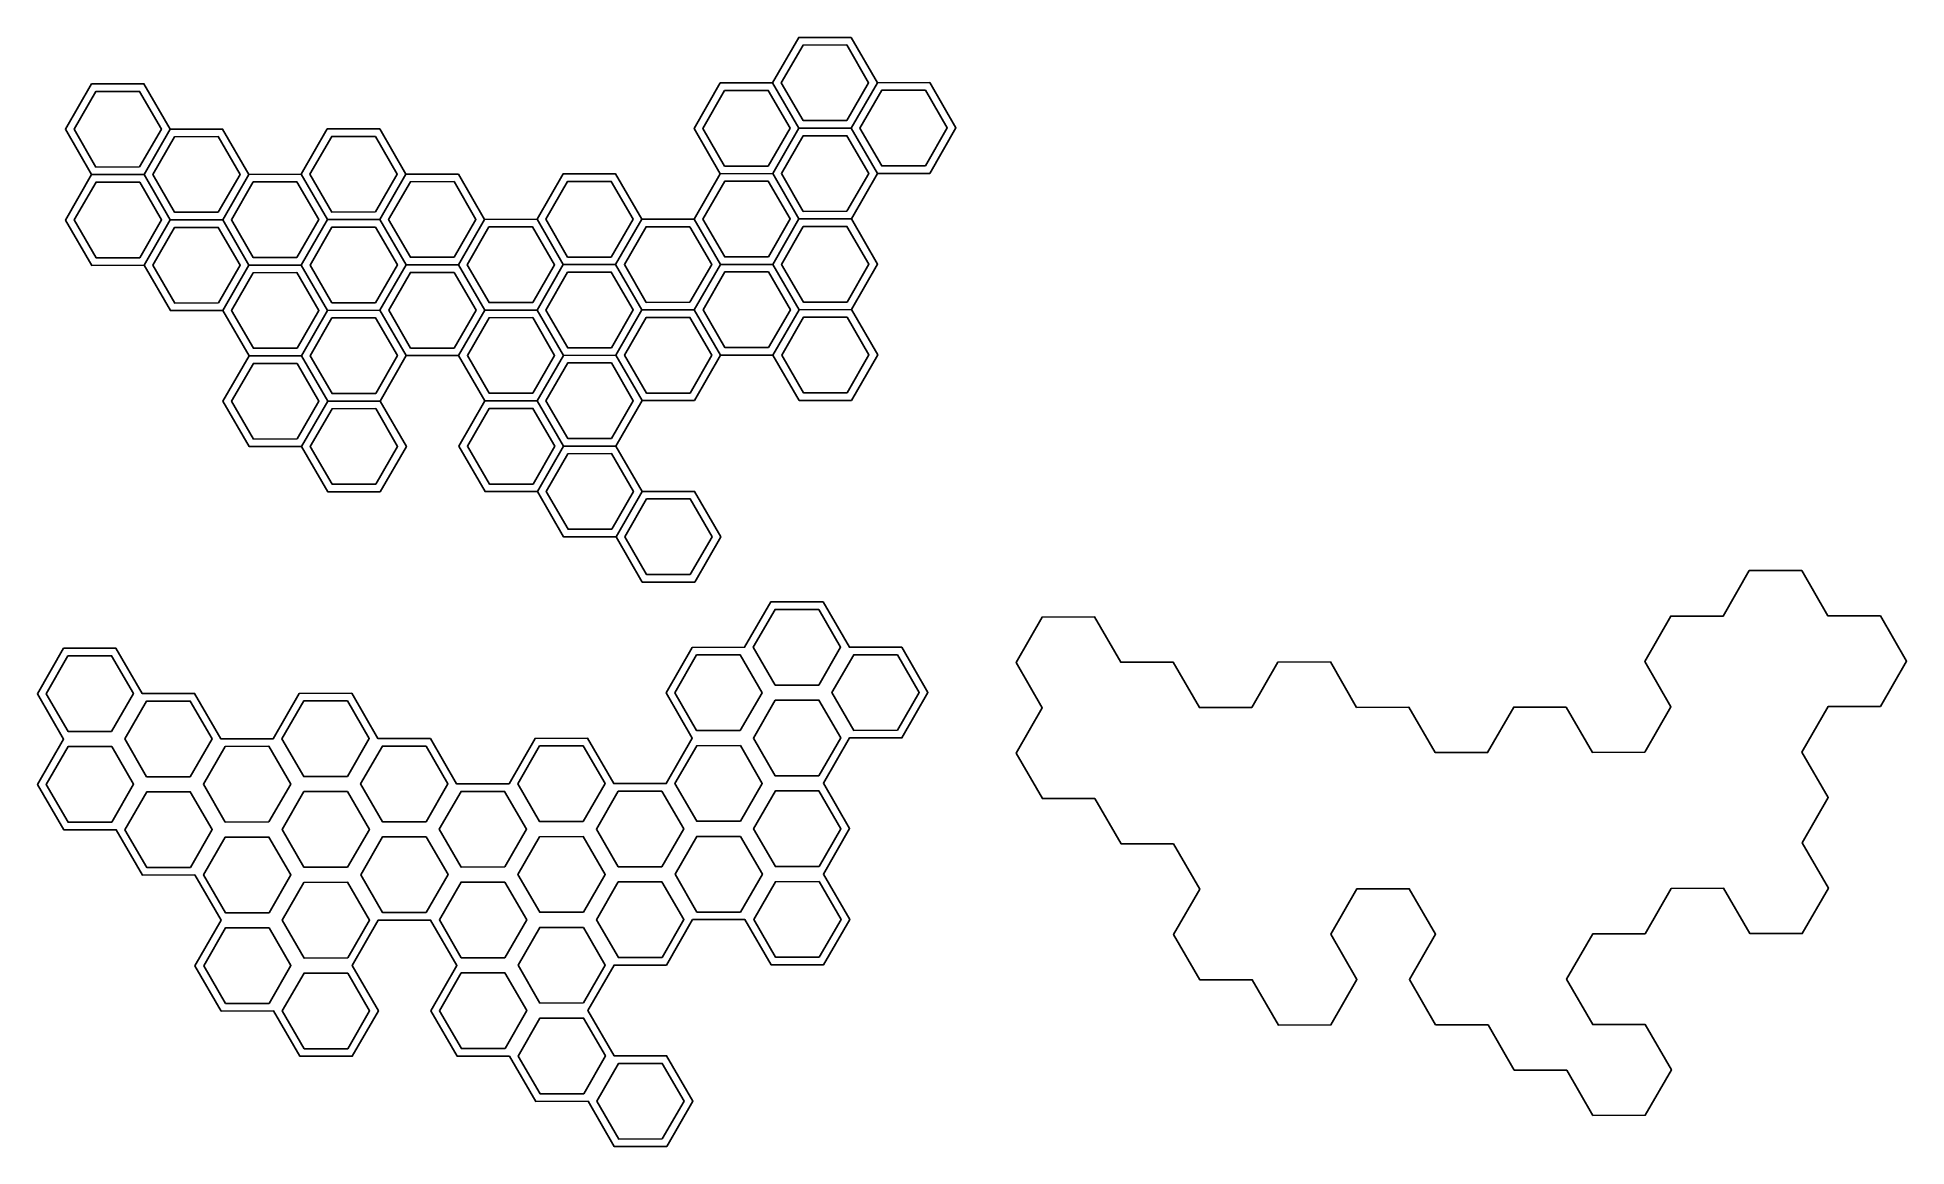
# Model space of a CAD drawing. Extents: x 24 to 130, y 159 to 222.
import ezdxf

# ---------------------------------------------------------------- set-up
doc = ezdxf.new("R2010")
doc.units = 0
doc.layers.add('Layer_1', color=7, linetype='CONTINUOUS')

msp = doc.modelspace()

# ---------------------------------------------------------------- linework, layer by layer
at = {"layer": 'Layer_1', "color": 3}
for points in [[(70.452026, 216.499219), (67.479479, 216.494941), (65.989501, 219.067102), (67.472069, 221.643542), (70.444615, 221.64782), (71.934593, 219.075659), (70.452026, 216.499219)], [(30.326356, 213.86716), (27.353809, 213.862882), (25.863831, 216.435043), (27.346399, 219.011483), (30.318945, 219.015761), (31.808923, 216.4436), (30.326356, 213.86716)], [(65.996911, 213.918501), (63.024364, 213.914223), (61.534386, 216.486384), (63.016954, 219.062824), (65.9895, 219.067102), (67.479478, 216.494941), (65.996911, 213.918501)], [(74.914552, 213.931336), (71.942005, 213.927058), (70.452027, 216.499219), (71.934595, 219.075659), (74.907141, 219.079937), (76.397119, 216.507776), (74.914552, 213.931336)], [(34.788881, 211.299277), (31.816334, 211.294999), (30.326356, 213.86716), (31.808924, 216.4436), (34.78147, 216.447878), (36.271448, 213.875717), (34.788881, 211.299277)], [(43.70652, 211.312112), (40.733973, 211.307834), (39.243995, 213.879995), (40.726562, 216.456435), (43.699109, 216.460713), (45.189087, 213.888552), (43.70652, 211.312112)], [(70.459437, 211.350618), (67.48689, 211.34634), (65.996912, 213.918501), (67.47948, 216.494941), (70.452026, 216.499219), (71.942004, 213.927058), (70.459437, 211.350618)], [(30.333766, 208.718559), (27.36122, 208.71428), (25.871241, 211.286442), (27.353809, 213.862882), (30.326356, 213.86716), (31.816334, 211.294999), (30.333766, 208.718559)], [(39.251405, 208.731394), (36.278859, 208.727116), (34.78888, 211.299277), (36.271448, 213.875717), (39.243995, 213.879995), (40.733973, 211.307834), (39.251405, 208.731394)], [(48.169044, 208.744229), (45.196497, 208.739951), (43.706519, 211.312112), (45.189087, 213.888552), (48.161634, 213.89283), (49.651612, 211.320669), (48.169044, 208.744229)], [(57.086683, 208.757064), (54.114137, 208.752786), (52.624158, 211.324947), (54.106726, 213.901387), (57.079273, 213.905666), (58.569251, 211.333504), (57.086683, 208.757064)], [(66.004322, 208.769899), (63.031775, 208.765621), (61.541797, 211.337782), (63.024365, 213.914223), (65.996911, 213.918501), (67.486889, 211.346339), (66.004322, 208.769899)], [(34.796291, 206.150676), (31.823744, 206.146397), (30.333766, 208.718559), (31.816334, 211.294999), (34.78888, 211.299277), (36.278859, 208.727116), (34.796291, 206.150676)], [(43.71393, 206.163511), (40.741383, 206.159233), (39.251405, 208.731394), (40.733973, 211.307834), (43.706519, 211.312112), (45.196497, 208.739951), (43.71393, 206.163511)], [(52.631569, 206.176346), (49.659022, 206.172068), (48.169044, 208.744229), (49.651612, 211.320669), (52.624158, 211.324947), (54.114137, 208.752786), (52.631569, 206.176346)], [(61.549207, 206.189181), (58.57666, 206.184903), (57.086682, 208.757064), (58.56925, 211.333504), (61.541797, 211.337783), (63.031775, 208.765621), (61.549207, 206.189181)], [(70.466848, 206.202016), (67.494301, 206.197738), (66.004323, 208.769899), (67.486891, 211.34634), (70.459437, 211.350618), (71.949415, 208.778456), (70.466848, 206.202016)], [(39.258816, 203.582793), (36.286269, 203.578514), (34.796291, 206.150676), (36.278859, 208.727116), (39.251405, 208.731394), (40.741383, 206.159233), (39.258816, 203.582793)], [(48.176454, 203.595628), (45.203908, 203.591349), (43.713929, 206.163511), (45.196497, 208.739951), (48.169044, 208.744229), (49.659022, 206.172068), (48.176454, 203.595628)], [(57.094093, 203.608463), (54.121546, 203.604185), (52.631568, 206.176346), (54.114136, 208.752786), (57.086682, 208.757064), (58.57666, 206.184903), (57.094093, 203.608463)], [(66.011733, 203.621298), (63.039186, 203.61702), (61.549208, 206.189181), (63.031776, 208.765621), (66.004323, 208.769899), (67.494301, 206.197738), (66.011733, 203.621298)], [(43.72134, 201.014909), (40.748794, 201.010631), (39.258815, 203.582792), (40.741383, 206.159233), (43.71393, 206.163511), (45.203908, 203.591349), (43.72134, 201.014909)], [(52.638979, 201.027745), (49.666433, 201.023466), (48.176454, 203.595628), (49.659022, 206.172068), (52.631569, 206.176346), (54.121547, 203.604185), (52.638979, 201.027745)], [(61.556618, 201.04058), (58.584072, 201.036302), (57.094093, 203.608463), (58.576661, 206.184903), (61.549208, 206.189181), (63.039186, 203.61702), (61.556618, 201.04058)], [(70.474259, 201.053415), (67.501712, 201.049137), (66.011734, 203.621298), (67.494302, 206.197738), (70.466849, 206.202016), (71.956827, 203.629855), (70.474259, 201.053415)], [(39.266226, 198.434191), (36.293679, 198.429913), (34.803701, 201.002074), (36.286269, 203.578514), (39.258815, 203.582793), (40.748794, 201.010631), (39.266226, 198.434191)], [(57.101504, 198.459862), (54.128957, 198.455583), (52.638979, 201.027745), (54.121547, 203.604185), (57.094093, 203.608463), (58.584072, 201.036302), (57.101504, 198.459862)], [(43.728751, 195.866308), (40.756204, 195.86203), (39.266225, 198.434191), (40.748793, 201.010631), (43.72134, 201.014909), (45.211318, 198.442748), (43.728751, 195.866308)], [(52.64639, 195.879143), (49.673843, 195.874865), (48.183865, 198.447026), (49.666433, 201.023467), (52.638979, 201.027745), (54.128957, 198.455584), (52.64639, 195.879143)], [(57.108915, 193.31126), (54.136368, 193.306982), (52.646389, 195.879143), (54.128957, 198.455584), (57.101504, 198.459862), (58.591482, 195.887701), (57.108915, 193.31126)], [(61.571441, 190.743377), (58.598894, 190.739099), (57.108915, 193.31126), (58.591483, 195.887701), (61.56403, 195.891979), (63.054008, 193.319818), (61.571441, 190.743377)], [(68.615639, 184.902332), (66.138518, 184.898776), (64.896867, 187.042246), (66.132343, 189.189279), (68.609464, 189.192835), (69.851112, 187.049366), (68.615639, 184.902332)], [(28.489969, 182.270274), (26.012847, 182.266718), (24.771198, 184.410188), (26.006671, 186.557221), (28.483794, 186.560777), (29.725442, 184.417308), (28.489969, 182.270274)], [(64.160524, 182.321616), (61.683403, 182.31806), (60.441753, 184.46153), (61.677228, 186.608563), (64.154349, 186.612119), (65.395997, 184.46865), (64.160524, 182.321616)], [(73.078165, 182.334449), (70.601044, 182.330893), (69.359393, 184.474362), (70.594869, 186.621396), (73.07199, 186.624952), (74.313638, 184.481483), (73.078165, 182.334449)], [(32.952492, 179.702391), (30.475372, 179.698835), (29.233724, 181.842304), (30.469197, 183.989338), (32.946317, 183.992894), (34.187965, 181.849425), (32.952492, 179.702391)], [(41.870133, 179.715226), (39.393012, 179.71167), (38.151362, 181.85514), (39.386837, 184.002173), (41.863958, 184.005729), (43.105606, 181.86226), (41.870133, 179.715226)], [(68.62305, 179.753733), (66.145929, 179.750177), (64.904279, 181.893646), (66.139754, 184.04068), (68.616875, 184.044236), (69.858523, 181.900766), (68.62305, 179.753733)], [(28.49738, 177.121672), (26.020257, 177.118116), (24.778608, 179.261585), (26.014082, 181.408619), (28.491203, 181.412175), (29.732853, 179.268706), (28.49738, 177.121672)], [(37.415018, 177.134507), (34.937898, 177.130951), (33.696247, 179.274421), (34.931723, 181.421454), (37.408843, 181.42501), (38.650491, 179.281541), (37.415018, 177.134507)], [(46.332656, 177.147343), (43.855536, 177.143787), (42.613885, 179.287256), (43.849361, 181.43429), (46.326481, 181.437846), (47.568129, 179.294376), (46.332656, 177.147343)], [(55.250294, 177.160178), (52.773174, 177.156622), (51.531523, 179.300091), (52.766999, 181.447125), (55.244119, 181.450681), (56.485767, 179.307212), (55.250294, 177.160178)], [(64.167935, 177.173014), (61.690814, 177.169458), (60.449164, 179.312927), (61.684639, 181.459961), (64.16176, 181.463517), (65.403408, 179.320047), (64.167935, 177.173014)], [(32.959904, 174.553791), (30.482783, 174.550235), (29.241132, 176.693704), (30.476608, 178.840738), (32.953729, 178.844294), (34.195377, 176.700825), (32.959904, 174.553791)], [(41.877542, 174.566626), (39.400421, 174.56307), (38.15877, 176.70654), (39.394246, 178.853574), (41.871367, 178.85713), (43.113015, 176.71366), (41.877542, 174.566626)], [(50.795182, 174.579459), (48.318062, 174.575903), (47.076411, 176.719372), (48.311887, 178.866406), (50.789007, 178.869962), (52.030655, 176.726493), (50.795182, 174.579459)], [(59.71282, 174.592295), (57.2357, 174.588739), (55.994049, 176.732208), (57.229525, 178.879242), (59.706645, 178.882798), (60.948293, 176.739328), (59.71282, 174.592295)], [(68.630461, 174.60513), (66.15334, 174.601574), (64.91169, 176.745043), (66.147165, 178.892077), (68.624286, 178.895633), (69.865934, 176.752164), (68.630461, 174.60513)], [(37.42243, 171.985907), (34.945309, 171.982351), (33.703658, 174.125821), (34.939134, 176.272855), (37.416255, 176.276411), (38.657903, 174.132941), (37.42243, 171.985907)], [(46.340068, 171.998743), (43.862947, 171.995187), (42.621296, 174.138656), (43.856772, 176.28569), (46.333893, 176.289246), (47.575541, 174.145777), (46.340068, 171.998743)], [(55.257706, 172.011578), (52.780585, 172.008022), (51.538934, 174.151492), (52.77441, 176.298525), (55.251531, 176.302081), (56.493179, 174.158612), (55.257706, 172.011578)], [(64.175346, 172.024411), (61.698226, 172.020855), (60.456575, 174.164324), (61.692051, 176.311358), (64.169171, 176.314914), (65.410819, 174.171445), (64.175346, 172.024411)], [(41.884953, 169.418024), (39.407832, 169.414468), (38.166181, 171.557937), (39.401657, 173.704971), (41.878778, 173.708527), (43.120426, 171.565058), (41.884953, 169.418024)], [(50.802591, 169.430859), (48.32547, 169.427303), (47.083819, 171.570773), (48.319295, 173.717806), (50.796416, 173.721362), (52.038064, 171.577893), (50.802591, 169.430859)], [(59.720232, 169.443695), (57.243111, 169.440139), (56.00146, 171.583608), (57.236936, 173.730642), (59.714057, 173.734198), (60.955705, 171.590729), (59.720232, 169.443695)], [(68.637872, 169.45653), (66.160752, 169.452974), (64.919101, 171.596444), (66.154577, 173.743477), (68.631697, 173.747033), (69.873345, 171.603564), (68.637872, 169.45653)], [(37.429838, 166.837305), (34.952717, 166.833749), (33.711066, 168.977218), (34.946542, 171.124252), (37.423663, 171.127808), (38.665311, 168.984339), (37.429838, 166.837305)], [(55.265117, 166.862976), (52.787996, 166.85942), (51.546345, 169.002889), (52.781821, 171.149923), (55.258942, 171.153479), (56.50059, 169.01001), (55.265117, 166.862976)], [(41.892364, 164.269421), (39.415243, 164.265865), (38.173592, 166.409335), (39.409068, 168.556368), (41.886189, 168.559924), (43.127837, 166.416455), (41.892364, 164.269421)], [(50.810002, 164.282257), (48.332881, 164.278701), (47.09123, 166.42217), (48.326706, 168.569204), (50.803827, 168.57276), (52.045475, 166.429291), (50.810002, 164.282257)], [(55.272528, 161.714373), (52.795407, 161.710817), (51.553756, 163.854287), (52.789232, 166.00132), (55.266353, 166.004876), (56.508001, 163.861407), (55.272528, 161.714373)], [(59.735054, 159.146493), (57.257933, 159.142937), (56.016282, 161.286406), (57.251758, 163.43344), (59.728879, 163.436996), (60.970527, 161.293526), (59.735054, 159.146493)]]:
    msp.add_lwpolyline(points, close=True, dxfattribs=at)
at = {"layer": 'Layer_1', "color": 1}
for points in [[(70.203696, 216.927913), (67.726573, 216.924348), (66.484925, 219.067816), (67.720398, 221.214849), (70.19752, 221.218414), (71.439169, 219.074947), (70.203696, 216.927913)], [(30.078026, 214.295854), (27.600904, 214.292289), (26.359255, 216.435757), (27.594728, 218.58279), (30.071851, 218.586355), (31.313499, 216.442888), (30.078026, 214.295854)], [(65.748581, 214.347195), (63.271459, 214.34363), (62.02981, 216.487098), (63.265283, 218.634131), (65.742405, 218.637696), (66.984054, 216.494228), (65.748581, 214.347195)], [(74.666222, 214.36003), (72.189099, 214.356465), (70.947451, 216.499933), (72.182924, 218.646966), (74.660046, 218.650531), (75.901695, 216.507064), (74.666222, 214.36003)], [(34.540551, 211.727971), (32.063429, 211.724406), (30.82178, 213.867874), (32.057253, 216.014907), (34.534375, 216.018472), (35.776024, 213.875005), (34.540551, 211.727971)], [(43.45819, 211.740807), (40.981067, 211.737241), (39.739419, 213.880709), (40.974892, 216.027742), (43.452014, 216.031308), (44.693663, 213.88784), (43.45819, 211.740807)], [(70.211107, 211.779312), (67.733985, 211.775747), (66.492336, 213.919215), (67.727809, 216.066248), (70.204931, 216.069813), (71.44658, 213.926345), (70.211107, 211.779312)], [(30.085436, 209.147253), (27.608314, 209.143688), (26.366666, 211.287156), (27.602139, 213.434189), (30.079261, 213.437754), (31.320909, 211.294286), (30.085436, 209.147253)], [(39.003075, 209.160088), (36.525953, 209.156523), (35.284305, 211.299991), (36.519778, 213.447024), (38.9969, 213.450589), (40.238548, 211.307122), (39.003075, 209.160088)], [(47.920714, 209.172923), (45.443592, 209.169358), (44.201943, 211.312826), (45.437417, 213.459859), (47.914539, 213.463424), (49.156187, 211.319957), (47.920714, 209.172923)], [(56.838353, 209.185759), (54.361231, 209.182193), (53.119583, 211.325661), (54.355056, 213.472694), (56.832178, 213.47626), (58.073826, 211.332792), (56.838353, 209.185759)], [(65.755992, 209.198594), (63.27887, 209.195029), (62.037221, 211.338496), (63.272695, 213.48553), (65.749817, 213.489095), (66.991465, 211.345627), (65.755992, 209.198594)], [(34.547961, 206.57937), (32.070839, 206.575805), (30.82919, 208.719273), (32.064664, 210.866306), (34.541786, 210.869871), (35.783434, 208.726403), (34.547961, 206.57937)], [(43.4656, 206.592205), (40.988478, 206.58864), (39.746829, 208.732108), (40.982303, 210.879141), (43.459425, 210.882706), (44.701073, 208.739239), (43.4656, 206.592205)], [(52.383239, 206.60504), (49.906117, 206.601475), (48.664468, 208.744943), (49.899942, 210.891976), (52.377064, 210.895541), (53.618712, 208.752074), (52.383239, 206.60504)], [(61.300877, 206.617876), (58.823755, 206.61431), (57.582106, 208.757778), (58.81758, 210.904811), (61.294702, 210.908377), (62.53635, 208.764909), (61.300877, 206.617876)], [(70.218518, 206.630711), (67.741396, 206.627146), (66.499747, 208.770613), (67.735221, 210.917647), (70.212343, 210.921212), (71.453991, 208.777744), (70.218518, 206.630711)], [(39.010486, 204.011487), (36.533364, 204.007922), (35.291715, 206.15139), (36.527189, 208.298423), (39.004311, 208.301988), (40.245959, 206.15852), (39.010486, 204.011487)], [(47.928125, 204.024322), (45.451002, 204.020757), (44.209354, 206.164224), (45.444827, 208.311258), (47.921949, 208.314823), (49.163598, 206.171355), (47.928125, 204.024322)], [(56.845763, 204.037157), (54.368641, 204.033592), (53.126992, 206.17706), (54.362465, 208.324093), (56.839587, 208.327658), (58.081236, 206.184191), (56.845763, 204.037157)], [(65.763403, 204.049992), (63.286281, 204.046427), (62.044632, 206.189895), (63.280106, 208.336928), (65.757228, 208.340493), (66.998876, 206.197026), (65.763403, 204.049992)], [(61.308288, 201.469274), (58.831166, 201.465709), (57.589518, 203.609177), (58.824991, 205.75621), (61.302113, 205.759775), (62.543761, 203.616307), (61.308288, 201.469274)], [(70.225929, 201.482109), (67.748807, 201.478544), (66.507158, 203.622012), (67.742632, 205.769045), (70.219754, 205.77261), (71.461402, 203.629143), (70.225929, 201.482109)], [(43.47301, 201.443604), (40.995888, 201.440039), (39.75424, 203.583506), (40.989713, 205.73054), (43.466835, 205.734105), (44.708483, 203.590637), (43.47301, 201.443604)], [(52.390649, 201.456439), (49.913527, 201.452874), (48.671879, 203.596341), (49.907352, 205.743375), (52.384474, 205.74694), (53.626122, 203.603472), (52.390649, 201.456439)], [(39.017896, 198.862886), (36.540774, 198.85932), (35.299125, 201.002788), (36.534599, 203.149821), (39.011721, 203.153387), (40.253369, 201.009919), (39.017896, 198.862886)], [(56.853174, 198.888556), (54.376052, 198.884991), (53.134403, 201.028458), (54.369877, 203.175492), (56.846999, 203.179057), (58.088647, 201.035589), (56.853174, 198.888556)], [(43.480421, 196.295002), (41.003298, 196.291437), (39.76165, 198.434905), (40.997123, 200.581938), (43.474245, 200.585503), (44.715894, 198.442036), (43.480421, 196.295002)], [(52.39806, 196.307838), (49.920938, 196.304273), (48.679289, 198.44774), (49.914762, 200.594774), (52.391884, 200.598339), (53.633533, 198.454871), (52.39806, 196.307838)], [(56.860585, 193.739955), (54.383462, 193.73639), (53.141814, 195.879857), (54.377287, 198.026891), (56.854409, 198.030456), (58.096058, 195.886988), (56.860585, 193.739955)], [(61.323111, 191.172072), (58.845988, 191.168507), (57.60434, 193.311974), (58.839813, 195.459008), (61.316935, 195.462573), (62.558584, 193.319105), (61.323111, 191.172072)], [(68.615639, 184.902332), (66.138518, 184.898776), (64.896867, 187.042246), (66.132343, 189.189279), (68.609464, 189.192835), (69.851112, 187.049366), (68.615639, 184.902332)], [(28.489969, 182.270274), (26.012847, 182.266718), (24.771198, 184.410188), (26.006671, 186.557221), (28.483794, 186.560777), (29.725442, 184.417308), (28.489969, 182.270274)], [(64.160524, 182.321616), (61.683403, 182.31806), (60.441753, 184.46153), (61.677228, 186.608563), (64.154349, 186.612119), (65.395997, 184.46865), (64.160524, 182.321616)], [(73.078165, 182.334449), (70.601044, 182.330893), (69.359393, 184.474362), (70.594869, 186.621396), (73.07199, 186.624952), (74.313638, 184.481483), (73.078165, 182.334449)], [(32.952492, 179.702391), (30.475372, 179.698835), (29.233724, 181.842304), (30.469197, 183.989338), (32.946317, 183.992894), (34.187965, 181.849425), (32.952492, 179.702391)], [(41.870133, 179.715226), (39.393012, 179.71167), (38.151362, 181.85514), (39.386837, 184.002173), (41.863958, 184.005729), (43.105606, 181.86226), (41.870133, 179.715226)], [(68.62305, 179.753733), (66.145929, 179.750177), (64.904279, 181.893646), (66.139754, 184.04068), (68.616875, 184.044236), (69.858523, 181.900766), (68.62305, 179.753733)], [(28.49738, 177.121672), (26.020257, 177.118116), (24.778608, 179.261585), (26.014082, 181.408619), (28.491203, 181.412175), (29.732853, 179.268706), (28.49738, 177.121672)], [(37.415018, 177.134507), (34.937898, 177.130951), (33.696247, 179.274421), (34.931723, 181.421454), (37.408843, 181.42501), (38.650491, 179.281541), (37.415018, 177.134507)], [(46.332656, 177.147343), (43.855536, 177.143787), (42.613885, 179.287256), (43.849361, 181.43429), (46.326481, 181.437846), (47.568129, 179.294376), (46.332656, 177.147343)], [(55.250294, 177.160178), (52.773174, 177.156622), (51.531523, 179.300091), (52.766999, 181.447125), (55.244119, 181.450681), (56.485767, 179.307212), (55.250294, 177.160178)], [(64.167935, 177.173014), (61.690814, 177.169458), (60.449164, 179.312927), (61.684639, 181.459961), (64.16176, 181.463517), (65.403408, 179.320047), (64.167935, 177.173014)], [(32.959904, 174.553791), (30.482783, 174.550235), (29.241132, 176.693704), (30.476608, 178.840738), (32.953729, 178.844294), (34.195377, 176.700825), (32.959904, 174.553791)], [(41.877542, 174.566626), (39.400421, 174.56307), (38.15877, 176.70654), (39.394246, 178.853574), (41.871367, 178.85713), (43.113015, 176.71366), (41.877542, 174.566626)], [(50.795182, 174.579459), (48.318062, 174.575903), (47.076411, 176.719372), (48.311887, 178.866406), (50.789007, 178.869962), (52.030655, 176.726493), (50.795182, 174.579459)], [(59.71282, 174.592295), (57.2357, 174.588739), (55.994049, 176.732208), (57.229525, 178.879242), (59.706645, 178.882798), (60.948293, 176.739328), (59.71282, 174.592295)], [(68.630461, 174.60513), (66.15334, 174.601574), (64.91169, 176.745043), (66.147165, 178.892077), (68.624286, 178.895633), (69.865934, 176.752164), (68.630461, 174.60513)], [(37.42243, 171.985907), (34.945309, 171.982351), (33.703658, 174.125821), (34.939134, 176.272855), (37.416255, 176.276411), (38.657903, 174.132941), (37.42243, 171.985907)], [(46.340068, 171.998743), (43.862947, 171.995187), (42.621296, 174.138656), (43.856772, 176.28569), (46.333893, 176.289246), (47.575541, 174.145777), (46.340068, 171.998743)], [(55.257706, 172.011578), (52.780585, 172.008022), (51.538934, 174.151492), (52.77441, 176.298525), (55.251531, 176.302081), (56.493179, 174.158612), (55.257706, 172.011578)], [(64.175346, 172.024411), (61.698226, 172.020855), (60.456575, 174.164324), (61.692051, 176.311358), (64.169171, 176.314914), (65.410819, 174.171445), (64.175346, 172.024411)], [(41.884953, 169.418024), (39.407832, 169.414468), (38.166181, 171.557937), (39.401657, 173.704971), (41.878778, 173.708527), (43.120426, 171.565058), (41.884953, 169.418024)], [(50.802591, 169.430859), (48.32547, 169.427303), (47.083819, 171.570773), (48.319295, 173.717806), (50.796416, 173.721362), (52.038064, 171.577893), (50.802591, 169.430859)], [(59.720232, 169.443695), (57.243111, 169.440139), (56.00146, 171.583608), (57.236936, 173.730642), (59.714057, 173.734198), (60.955705, 171.590729), (59.720232, 169.443695)], [(68.637872, 169.45653), (66.160752, 169.452974), (64.919101, 171.596444), (66.154577, 173.743477), (68.631697, 173.747033), (69.873345, 171.603564), (68.637872, 169.45653)], [(37.429838, 166.837305), (34.952717, 166.833749), (33.711066, 168.977218), (34.946542, 171.124252), (37.423663, 171.127808), (38.665311, 168.984339), (37.429838, 166.837305)], [(55.265117, 166.862976), (52.787996, 166.85942), (51.546345, 169.002889), (52.781821, 171.149923), (55.258942, 171.153479), (56.50059, 169.01001), (55.265117, 166.862976)], [(41.892364, 164.269421), (39.415243, 164.265865), (38.173592, 166.409335), (39.409068, 168.556368), (41.886189, 168.559924), (43.127837, 166.416455), (41.892364, 164.269421)], [(50.810002, 164.282257), (48.332881, 164.278701), (47.09123, 166.42217), (48.326706, 168.569204), (50.803827, 168.57276), (52.045475, 166.429291), (50.810002, 164.282257)], [(55.272528, 161.714373), (52.795407, 161.710817), (51.553756, 163.854287), (52.789232, 166.00132), (55.266353, 166.004876), (56.508001, 163.861407), (55.272528, 161.714373)], [(59.735054, 159.146493), (57.257933, 159.142937), (56.016282, 161.286406), (57.251758, 163.43344), (59.728879, 163.436996), (60.970527, 161.293526), (59.735054, 159.146493)]]:
    msp.add_lwpolyline(points, close=True, dxfattribs=at)
at = {"layer": 'Layer_1', "color": 3}
for points in [[(124.383933, 191.395973), (121.41123, 191.391564), (119.92901, 188.815183), (116.956307, 188.810772), (115.473536, 186.234394), (116.963472, 183.662423), (115.481255, 181.086042), (112.508549, 181.081631), (111.018616, 183.653604), (108.04591, 183.649193), (106.563143, 181.072814), (103.59099, 181.068954), (102.101055, 183.640924), (99.128351, 183.636515), (97.638416, 186.209036), (94.665713, 186.204628), (93.183493, 183.628246), (90.21079, 183.623838), (88.720854, 186.195808), (85.748151, 186.191397), (84.258215, 188.76392), (81.285512, 188.759509), (79.803295, 186.183131), (81.293231, 183.611161), (79.81046, 181.034229), (81.300396, 178.462259), (84.273099, 178.466667), (85.763035, 175.894697), (88.735738, 175.898555), (90.225674, 173.326585), (88.742904, 170.750204), (90.23284, 168.178234), (93.205543, 168.182092), (94.695478, 165.610121), (97.668182, 165.614533), (99.150399, 168.190911), (97.660466, 170.762881), (99.143233, 173.339262), (102.115936, 173.343673), (103.605872, 170.771703), (102.123105, 168.195322), (103.613037, 165.622799), (106.585743, 165.62721), (108.075676, 163.05524), (111.048382, 163.059098), (112.538315, 160.487128), (115.510468, 160.491536), (116.993238, 163.067917), (115.503302, 165.639887), (112.530599, 165.636029), (111.040664, 168.208), (112.523434, 170.784381), (115.496137, 170.788789), (116.978354, 173.36517), (119.95106, 173.369579), (121.440993, 170.797058), (124.413699, 170.801467), (125.895916, 173.377848), (124.40598, 175.949818), (125.88875, 178.52675), (124.398814, 181.09872), (125.881034, 183.675101), (128.853737, 183.679509), (130.336507, 186.25589), (128.846572, 188.827861), (125.873868, 188.823452), (124.383933, 191.395973), (124.383933, 191.395973)], [(68.85671, 189.62216), (65.884007, 189.617752), (64.401237, 187.041371), (61.429084, 187.036963), (59.946314, 184.460581), (61.43625, 181.888611), (59.95348, 179.31223), (56.981327, 179.307822), (55.491394, 181.880342), (52.518688, 181.875934), (51.035921, 179.299552), (48.063768, 179.295144), (46.573832, 181.867114), (43.601129, 181.862703), (42.111193, 184.435226), (39.13849, 184.430815), (37.65572, 181.854437), (34.683567, 181.850026), (33.193632, 184.422549), (30.220928, 184.418138), (28.730993, 186.990108), (25.75829, 186.9857), (24.275521, 184.409318), (25.766007, 181.837348), (24.283238, 179.260967), (25.773173, 176.688447), (28.745877, 176.692855), (30.235813, 174.120885), (33.207966, 174.125296), (34.698452, 171.552773), (33.215682, 168.976394), (34.705617, 166.404424), (37.67832, 166.408832), (39.168256, 163.836312), (42.140959, 163.84072), (43.623176, 166.417101), (42.133243, 168.989072), (43.616011, 171.566003), (46.588164, 171.569861), (48.07865, 168.997891), (46.595882, 166.42151), (48.085815, 163.84954), (51.058521, 163.853398), (52.548454, 161.281427), (55.520607, 161.285839), (57.011093, 158.713315), (59.983246, 158.717726), (61.466016, 161.294105), (59.97608, 163.866628), (57.003377, 163.862217), (55.513441, 166.434187), (56.996211, 169.010568), (59.968364, 169.01498), (61.451132, 171.591358), (64.423838, 171.595769), (65.91377, 169.023799), (68.886476, 169.027657), (70.368693, 171.604035), (68.878758, 174.176559), (70.361528, 176.752937), (68.871592, 179.32491), (70.353812, 181.901289), (73.326515, 181.9057), (74.809285, 184.482078), (73.319349, 187.054601), (70.346646, 187.05019), (68.85671, 189.62216), (68.85671, 189.62216)]]:
    msp.add_lwpolyline(points, dxfattribs=at)

doc.saveas('drawing.dxf')
